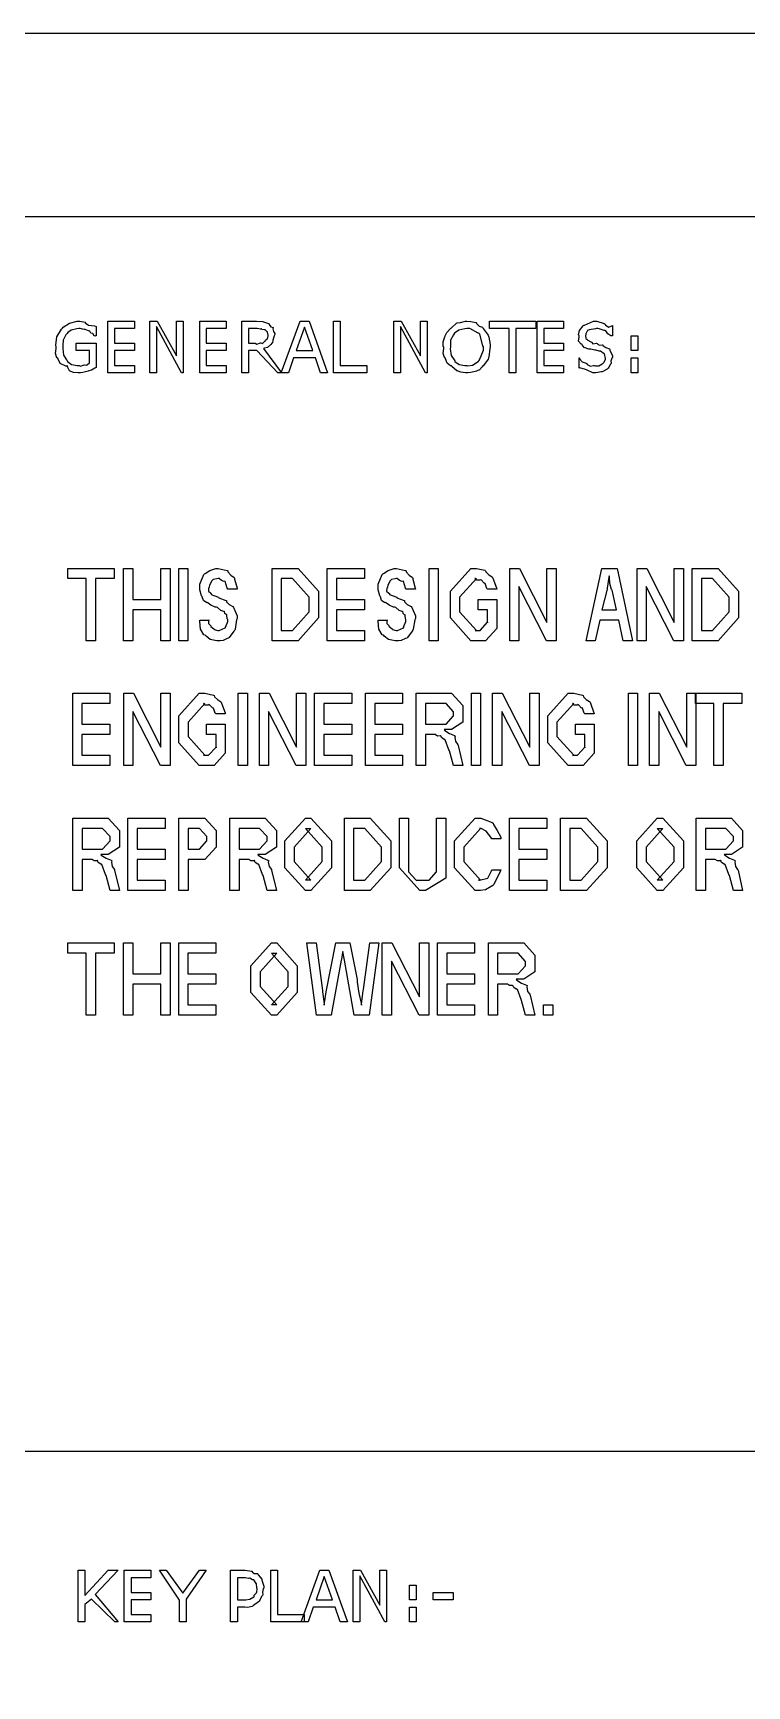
# Model space of a CAD drawing. Extents: x 0 to 23.4, y 0 to 16.5.
# Drawn here: x 19.047 to 20.021, y 14.094 to 16.348 of the extents above; entities that cross this region are included whole.
import ezdxf

# ---------------------------------------------------------------- set-up
doc = ezdxf.new("R2010")
doc.units = 0
doc.layers.get('0').update_dxf_attribs({"linetype": 'CONTINUOUS'})

msp = doc.modelspace()

# ---------------------------------------------------------------- linework, layer by layer
at = {"color": 0}
for points in [[(0.18755, 16.3479), (23.1772, 16.3479), (23.1772, 0.20622), (0.18755, 0.20622), (0.18755, 16.3479)], [(0.43766, 16.0978), (22.9271, 16.0978), (22.9271, 0.45627), (0.43766, 0.45627), (0.43766, 16.0978)], [(19.1329, 15.8918), (19.1314, 15.8908), (19.1268, 15.8883), (19.1231, 15.8872), (19.1221, 15.8868), (19.1203, 15.8864), (19.1149, 15.8849), (19.1115, 15.8847), (19.1106, 15.8847), (19.1083, 15.8847), (19.1021, 15.8851), (19.0985, 15.8865), (19.0975, 15.8868), (19.0965, 15.8871), (19.0938, 15.8928), (19.0943, 15.8936), (19.0917, 15.8936), (19.0839, 15.8974), (19.0811, 15.9033), (19.0808, 15.9044), (19.0796, 15.905), (19.0778, 15.911), (19.0786, 15.9178), (19.0786, 15.92), (19.0779, 15.9221), (19.0796, 15.9336), (19.0857, 15.9442), (19.0871, 15.9457), (19.0882, 15.9468), (19.0968, 15.9521), (19.1071, 15.9551), (19.1106, 15.9551), (19.1106, 15.9551), (19.1179, 15.9538), (19.1183, 15.9535), (19.1182, 15.9526), (19.1225, 15.9497), (19.131, 15.9485), (19.1329, 15.9478), (19.1329, 15.935), (19.1322, 15.935), (19.1318, 15.9347), (19.1297, 15.9354), (19.1289, 15.9379), (19.1285, 15.9382), (19.1282, 15.9381), (19.1257, 15.9386), (19.1243, 15.9413), (19.124, 15.9415), (19.1224, 15.9417), (19.1181, 15.9437), (19.1175, 15.9439), (19.1164, 15.9437), (19.1113, 15.945), (19.1096, 15.945), (19.1069, 15.9446), (19.099, 15.9428), (19.0946, 15.9394), (19.0936, 15.9382), (19.0918, 15.9363), (19.0879, 15.929), (19.0878, 15.9225), (19.0878, 15.9203), (19.0874, 15.9176), (19.0886, 15.9085), (19.0926, 15.9025), (19.0936, 15.9014), (19.0938, 15.9), (19.0993, 15.896), (19.1072, 15.8946), (19.1099, 15.8946), (19.1099, 15.8946), (19.1119, 15.8936), (19.1165, 15.8954), (19.1172, 15.8956), (19.1172, 15.8953), (19.12, 15.8951), (19.1235, 15.8976), (19.124, 15.8979), (19.124, 15.9149), (19.1057, 15.9149), (19.1057, 15.925), (19.1329, 15.925), (19.1329, 15.8918)], [(19.1853, 15.8847), (19.149, 15.8847), (19.149, 15.9551), (19.1853, 15.9551), (19.1853, 15.945), (19.1581, 15.945), (19.1581, 15.925), (19.1853, 15.925), (19.1853, 15.9149), (19.1581, 15.9149), (19.1581, 15.8946), (19.1853, 15.8946), (19.1853, 15.8847)], [(19.2517, 15.8847), (19.2494, 15.8847), (19.2154, 15.9478), (19.2154, 15.8847), (19.2064, 15.8847), (19.2064, 15.9551), (19.2162, 15.9551), (19.2425, 15.9076), (19.2425, 15.9551), (19.2517, 15.9551), (19.2517, 15.8847)], [(19.3106, 15.8847), (19.2743, 15.8847), (19.2743, 15.9551), (19.3106, 15.9551), (19.3106, 15.945), (19.2833, 15.945), (19.2833, 15.925), (19.3106, 15.925), (19.3106, 15.9149), (19.2833, 15.9149), (19.2833, 15.8946), (19.3106, 15.8946), (19.3106, 15.8847)], [(19.3858, 15.8847), (19.3811, 15.8847), (19.3522, 15.9149), (19.3407, 15.9149), (19.3407, 15.8847), (19.3317, 15.8847), (19.3317, 15.9551), (19.351, 15.9551), (19.3519, 15.9551), (19.3606, 15.9544), (19.3614, 15.9543), (19.3614, 15.9543), (19.3683, 15.9519), (19.3689, 15.9515), (19.369, 15.9504), (19.3715, 15.9475), (19.3744, 15.9463), (19.3747, 15.9457), (19.3743, 15.9447), (19.375, 15.9411), (19.3769, 15.9381), (19.3769, 15.9369), (19.376, 15.9351), (19.3743, 15.929), (19.3735, 15.9256), (19.3728, 15.9249), (19.3715, 15.9232), (19.3668, 15.9192), (19.3628, 15.9181), (19.3615, 15.9176), (19.3858, 15.8847)], [(19.3678, 15.9361), (19.3678, 15.9361), (19.3669, 15.94), (19.3668, 15.9403), (19.3664, 15.9406), (19.3635, 15.9431), (19.3631, 15.9432), (19.3621, 15.9432), (19.3593, 15.9437), (19.3585, 15.9446), (19.3583, 15.9446), (19.3571, 15.9443), (19.3529, 15.945), (19.3515, 15.945), (19.3407, 15.945), (19.3407, 15.925), (19.35, 15.925), (19.35, 15.9249), (19.3525, 15.9236), (19.3574, 15.9254), (19.3579, 15.9254), (19.3579, 15.9254), (19.36, 15.9247), (19.3631, 15.9276), (19.3635, 15.9278), (19.3635, 15.9278), (19.3639, 15.9292), (19.3665, 15.9308), (19.3668, 15.9311), (19.3668, 15.9311), (19.3678, 15.9349), (19.3678, 15.9361)], [(19.4489, 15.8847), (19.4392, 15.8847), (19.4322, 15.9049), (19.4022, 15.9049), (19.3953, 15.8847), (19.3856, 15.8847), (19.4112, 15.9551), (19.4236, 15.9551), (19.4489, 15.8847)], [(19.4286, 15.9149), (19.4172, 15.9467), (19.406, 15.9149), (19.4286, 15.9149)], [(19.5022, 15.8847), (19.4568, 15.8847), (19.4568, 15.9551), (19.466, 15.9551), (19.466, 15.8946), (19.5022, 15.8946), (19.5022, 15.8847)], [(19.5847, 15.8847), (19.5825, 15.8847), (19.5485, 15.9478), (19.5485, 15.8847), (19.5393, 15.8847), (19.5393, 15.9551), (19.5493, 15.9551), (19.5756, 15.9076), (19.5756, 15.9551), (19.5847, 15.9551), (19.5847, 15.8847)], [(19.6608, 15.9461), (19.6611, 15.9449), (19.6681, 15.936), (19.6685, 15.9347), (19.6688, 15.9331), (19.6707, 15.9231), (19.6707, 15.9199), (19.6704, 15.9179), (19.6686, 15.906), (19.6682, 15.9049), (19.6678, 15.9033), (19.6617, 15.8947), (19.6608, 15.894), (19.6599, 15.8926), (19.6563, 15.8886), (19.6529, 15.8872), (19.6519, 15.8868), (19.65, 15.8864), (19.6443, 15.8849), (19.6403, 15.8847), (19.6389, 15.8847), (19.6368, 15.8847), (19.6304, 15.8853), (19.6269, 15.8867), (19.626, 15.8871), (19.625, 15.8872), (19.6185, 15.8932), (19.6181, 15.894), (19.6165, 15.894), (19.6118, 15.8978), (19.6097, 15.9037), (19.6094, 15.9049), (19.6082, 15.9054), (19.6064, 15.9111), (19.6072, 15.9176), (19.6072, 15.9199), (19.6065, 15.9206), (19.6067, 15.9267), (19.609, 15.9335), (19.6094, 15.9346), (19.6092, 15.9349), (19.6113, 15.9397), (19.6171, 15.9453), (19.6181, 15.9461), (19.6181, 15.9461), (19.6247, 15.9524), (19.6257, 15.9528), (19.6257, 15.9528), (19.6303, 15.9531), (19.6368, 15.9551), (19.6389, 15.9551), (19.639, 15.9551), (19.6443, 15.9544), (19.6513, 15.9532), (19.6522, 15.9528), (19.6521, 15.9518), (19.6557, 15.9483), (19.6604, 15.9468), (19.6608, 15.9461)], [(19.6615, 15.9199), (19.6608, 15.9212), (19.6564, 15.9374), (19.6554, 15.9385), (19.6543, 15.9386), (19.6428, 15.945), (19.6389, 15.945), (19.6361, 15.9446), (19.6278, 15.9428), (19.6232, 15.9396), (19.6222, 15.9385), (19.6204, 15.9365), (19.6165, 15.929), (19.6164, 15.9221), (19.6164, 15.9199), (19.616, 15.9172), (19.6174, 15.9082), (19.6214, 15.9022), (19.6225, 15.9011), (19.6225, 15.8999), (19.6282, 15.896), (19.6363, 15.8946), (19.6389, 15.8946), (19.6396, 15.8939), (19.6465, 15.895), (19.6544, 15.9), (19.6554, 15.9011), (19.6563, 15.9021), (19.6615, 15.9154), (19.6615, 15.9199)], [(19.7329, 15.945), (19.7058, 15.945), (19.7058, 15.8847), (19.6967, 15.8847), (19.6967, 15.945), (19.6696, 15.945), (19.6696, 15.9551), (19.7329, 15.9551), (19.7329, 15.945)], [(19.7708, 15.8847), (19.7346, 15.8847), (19.7346, 15.9551), (19.7708, 15.9551), (19.7708, 15.945), (19.7438, 15.945), (19.7438, 15.925), (19.7708, 15.925), (19.7708, 15.9149), (19.7438, 15.9149), (19.7438, 15.8946), (19.7708, 15.8946), (19.7708, 15.8847)], [(19.8374, 15.9053), (19.8365, 15.9044), (19.8353, 15.9006), (19.8358, 15.8981), (19.8356, 15.8975), (19.8347, 15.8963), (19.8324, 15.8922), (19.8317, 15.8911), (19.8312, 15.8907), (19.8301, 15.8897), (19.8244, 15.8865), (19.8236, 15.8861), (19.8221, 15.8858), (19.8175, 15.8849), (19.8146, 15.8847), (19.8137, 15.8847), (19.8108, 15.8847), (19.8031, 15.8882), (19.8022, 15.8887), (19.8008, 15.8892), (19.7929, 15.8915), (19.7919, 15.8911), (19.7919, 15.9049), (19.7924, 15.9049), (19.7924, 15.9036), (19.796, 15.8997), (19.8017, 15.8976), (19.8026, 15.8972), (19.8029, 15.8961), (19.8074, 15.8937), (19.8118, 15.8946), (19.8132, 15.8946), (19.8142, 15.8939), (19.819, 15.894), (19.8235, 15.8968), (19.8242, 15.8972), (19.8242, 15.8972), (19.8256, 15.8986), (19.8282, 15.9026), (19.8282, 15.904), (19.8279, 15.9043), (19.8267, 15.9104), (19.8263, 15.9107), (19.8261, 15.9107), (19.8213, 15.9139), (19.8207, 15.9142), (19.8193, 15.9142), (19.8149, 15.9154), (19.8143, 15.9154), (19.8135, 15.9154), (19.8078, 15.9169), (19.8072, 15.9169), (19.8051, 15.9169), (19.799, 15.919), (19.7962, 15.9228), (19.7957, 15.9235), (19.7946, 15.9235), (19.7912, 15.9276), (19.7919, 15.9336), (19.7919, 15.9357), (19.7912, 15.9363), (19.7925, 15.9422), (19.7974, 15.9486), (19.7985, 15.9496), (19.7994, 15.9497), (19.8114, 15.9551), (19.8154, 15.9551), (19.8161, 15.9551), (19.8264, 15.9517), (19.8274, 15.9508), (19.8279, 15.9496), (19.8324, 15.9469), (19.8365, 15.9486), (19.8374, 15.9492), (19.8374, 15.935), (19.8367, 15.935), (19.8353, 15.935), (19.8311, 15.9379), (19.8283, 15.9417), (19.8274, 15.9422), (19.8261, 15.9425), (19.8182, 15.945), (19.8157, 15.945), (19.8142, 15.9446), (19.8057, 15.9431), (19.805, 15.9426), (19.8036, 15.9421), (19.8011, 15.9379), (19.8011, 15.9365), (19.8008, 15.9354), (19.801, 15.9315), (19.8025, 15.9303), (19.8028, 15.9299), (19.8028, 15.9294), (19.8087, 15.9264), (19.8096, 15.9261), (19.8094, 15.9258), (19.8108, 15.9239), (19.8157, 15.9249), (19.8165, 15.9246), (19.8167, 15.9239), (19.82, 15.9221), (19.8238, 15.9229), (19.8243, 15.9226), (19.8243, 15.9218), (19.8283, 15.9189), (19.8336, 15.9172), (19.834, 15.9165), (19.8339, 15.9156), (19.8374, 15.9079), (19.8374, 15.9053)], [(19.8721, 15.9149), (19.8632, 15.9149), (19.8632, 15.935), (19.8721, 15.935), (19.8721, 15.9149)], [(19.8721, 15.8847), (19.8632, 15.8847), (19.8632, 15.9049), (19.8721, 15.9049), (19.8721, 15.8847)], [(19.1194, 15.5192), (19.1194, 15.6039), (19.0943, 15.6039), (19.0943, 15.6179), (19.1576, 15.6179), (19.1576, 15.6039), (19.1322, 15.6039), (19.1322, 15.5192), (19.1194, 15.5192)], [(19.1704, 15.5192), (19.1704, 15.6179), (19.1831, 15.6179), (19.1831, 15.5757), (19.2213, 15.5757), (19.2213, 15.6179), (19.2339, 15.6179), (19.2339, 15.5192), (19.2213, 15.5192), (19.2213, 15.5615), (19.1831, 15.5615), (19.1831, 15.5192), (19.1704, 15.5192)], [(19.2457, 15.5192), (19.2457, 15.6179), (19.2582, 15.6179), (19.2582, 15.5192), (19.2457, 15.5192)], [(19.2746, 15.5474), (19.2872, 15.5474), (19.2865, 15.5468), (19.2864, 15.5429), (19.289, 15.5401), (19.2894, 15.5396), (19.2896, 15.5386), (19.2936, 15.5354), (19.2942, 15.535), (19.2942, 15.5346), (19.2992, 15.5333), (19.3008, 15.5333), (19.3008, 15.5333), (19.309, 15.5368), (19.3096, 15.5375), (19.3094, 15.5378), (19.3126, 15.5457), (19.3126, 15.5483), (19.3118, 15.5489), (19.3115, 15.5543), (19.3113, 15.5549), (19.3108, 15.5547), (19.3087, 15.5565), (19.3082, 15.5593), (19.3078, 15.5596), (19.3074, 15.5592), (19.3033, 15.5603), (19.2988, 15.5644), (19.2974, 15.565), (19.2954, 15.5651), (19.2897, 15.5676), (19.2861, 15.5707), (19.2853, 15.5713), (19.284, 15.5711), (19.2794, 15.5739), (19.2779, 15.5789), (19.2775, 15.5797), (19.2768, 15.5803), (19.2746, 15.5888), (19.2746, 15.5915), (19.2746, 15.5963), (19.28, 15.6094), (19.2811, 15.6106), (19.2817, 15.6111), (19.2882, 15.6151), (19.2964, 15.6179), (19.2992, 15.6179), (19.2996, 15.6178), (19.3118, 15.6151), (19.3128, 15.6144), (19.3129, 15.6131), (19.3167, 15.6087), (19.3214, 15.6056), (19.3219, 15.6044), (19.3219, 15.6033), (19.3254, 15.5911), (19.3254, 15.5897), (19.3126, 15.5897), (19.3117, 15.5908), (19.3093, 15.5999), (19.3087, 15.6004), (19.3078, 15.6), (19.304, 15.6015), (19.3007, 15.6039), (19.2996, 15.6039), (19.2979, 15.6037), (19.2929, 15.6028), (19.291, 15.601), (19.2904, 15.6004), (19.2899, 15.599), (19.2878, 15.595), (19.2872, 15.5925), (19.2872, 15.5917), (19.2865, 15.591), (19.2862, 15.5868), (19.2894, 15.5842), (19.2899, 15.5836), (19.2901, 15.5825), (19.2988, 15.5789), (19.3, 15.5785), (19.3004, 15.5778), (19.3101, 15.5742), (19.3107, 15.5739), (19.3107, 15.5725), (19.3144, 15.5686), (19.3196, 15.5658), (19.3204, 15.5647), (19.321, 15.5635), (19.3254, 15.5531), (19.3254, 15.5496), (19.3247, 15.5479), (19.3226, 15.535), (19.3222, 15.5338), (19.3211, 15.5325), (19.3146, 15.5236), (19.3137, 15.5229), (19.3119, 15.5221), (19.3063, 15.5197), (19.3022, 15.5192), (19.3008, 15.5192), (19.2978, 15.5192), (19.2886, 15.5211), (19.2831, 15.5256), (19.2818, 15.5268), (19.28, 15.5275), (19.2756, 15.5349), (19.2746, 15.5453), (19.2746, 15.5474)], [(19.3731, 15.5192), (19.3731, 15.6179), (19.3996, 15.6179), (19.4088, 15.6179), (19.4365, 15.5869), (19.4365, 15.5689), (19.4365, 15.5503), (19.4088, 15.5192), (19.4008, 15.5192), (19.3731, 15.5192)], [(19.3857, 15.5333), (19.4003, 15.5333), (19.4011, 15.5333), (19.4239, 15.5587), (19.4239, 15.5692), (19.4239, 15.5785), (19.4011, 15.6039), (19.4, 15.6039), (19.3857, 15.6039), (19.3857, 15.5333)], [(19.4483, 15.5192), (19.4483, 15.6179), (19.499, 15.6179), (19.499, 15.6039), (19.4608, 15.6039), (19.4608, 15.5757), (19.499, 15.5757), (19.499, 15.5615), (19.4608, 15.5615), (19.4608, 15.5333), (19.499, 15.5333), (19.499, 15.5192), (19.4483, 15.5192)], [(19.5178, 15.5474), (19.5304, 15.5474), (19.5297, 15.5468), (19.5296, 15.5429), (19.5322, 15.5401), (19.5325, 15.5396), (19.5328, 15.5386), (19.5368, 15.5354), (19.5374, 15.535), (19.5374, 15.5346), (19.5424, 15.5333), (19.544, 15.5333), (19.544, 15.5333), (19.5522, 15.5368), (19.5528, 15.5375), (19.5526, 15.5378), (19.5558, 15.5457), (19.5558, 15.5483), (19.5549, 15.5489), (19.5547, 15.5543), (19.5544, 15.5549), (19.5539, 15.5547), (19.5519, 15.5565), (19.5514, 15.5593), (19.551, 15.5596), (19.5504, 15.5592), (19.5465, 15.5603), (19.5419, 15.5644), (19.5406, 15.565), (19.5386, 15.5651), (19.5328, 15.5676), (19.5293, 15.5707), (19.5285, 15.5713), (19.5271, 15.5711), (19.5226, 15.5739), (19.5211, 15.5789), (19.5206, 15.5797), (19.5199, 15.5803), (19.5178, 15.5888), (19.5178, 15.5915), (19.5178, 15.5963), (19.5232, 15.6094), (19.5243, 15.6106), (19.5249, 15.6111), (19.5313, 15.6151), (19.5396, 15.6179), (19.5424, 15.6179), (19.5428, 15.6178), (19.555, 15.6151), (19.556, 15.6144), (19.5561, 15.6131), (19.5599, 15.6087), (19.5646, 15.6056), (19.5651, 15.6044), (19.5651, 15.6033), (19.5685, 15.5911), (19.5686, 15.5897), (19.5558, 15.5897), (19.5549, 15.5908), (19.5524, 15.5999), (19.5518, 15.6004), (19.5508, 15.6), (19.5471, 15.6015), (19.5439, 15.6039), (19.5428, 15.6039), (19.5411, 15.6037), (19.5361, 15.6028), (19.5342, 15.601), (19.5336, 15.6004), (19.5331, 15.599), (19.531, 15.595), (19.5304, 15.5925), (19.5304, 15.5917), (19.5296, 15.591), (19.5294, 15.5868), (19.5325, 15.5842), (19.5331, 15.5836), (19.5332, 15.5825), (19.5419, 15.5789), (19.5432, 15.5785), (19.5435, 15.5778), (19.5533, 15.5742), (19.5539, 15.5739), (19.5539, 15.5725), (19.5575, 15.5686), (19.5628, 15.5658), (19.5636, 15.5647), (19.564, 15.5635), (19.5686, 15.5531), (19.5686, 15.5496), (19.5678, 15.5479), (19.5658, 15.535), (19.5653, 15.5338), (19.5643, 15.5325), (19.5578, 15.5236), (19.5568, 15.5229), (19.555, 15.5221), (19.5494, 15.5197), (19.5454, 15.5192), (19.544, 15.5192), (19.541, 15.5192), (19.5318, 15.5211), (19.5261, 15.5256), (19.525, 15.5268), (19.5232, 15.5275), (19.5187, 15.5349), (19.5178, 15.5453), (19.5178, 15.5474)], [(19.5874, 15.5192), (19.5874, 15.6179), (19.5999, 15.6179), (19.5999, 15.5192), (19.5874, 15.5192)], [(19.6543, 15.5615), (19.6543, 15.5757), (19.6796, 15.5757), (19.6796, 15.5368), (19.6796, 15.5361), (19.6644, 15.5192), (19.6513, 15.5192), (19.6443, 15.5192), (19.6163, 15.5503), (19.6163, 15.5681), (19.6163, 15.5869), (19.6443, 15.6179), (19.6514, 15.6179), (19.6521, 15.6178), (19.6635, 15.6153), (19.6644, 15.6147), (19.6649, 15.6132), (19.6689, 15.6093), (19.6733, 15.6065), (19.674, 15.6056), (19.6744, 15.6044), (19.6793, 15.5914), (19.6796, 15.5897), (19.6671, 15.5897), (19.666, 15.5906), (19.6638, 15.5975), (19.6633, 15.5979), (19.6625, 15.5978), (19.6582, 15.6021), (19.6578, 15.6024), (19.6565, 15.6018), (19.6522, 15.6018), (19.6506, 15.6039), (19.6499, 15.6039), (19.6518, 15.6039), (19.6289, 15.5785), (19.6289, 15.5685), (19.6289, 15.5587), (19.6518, 15.5333), (19.6501, 15.5333), (19.6568, 15.5333), (19.6671, 15.5446), (19.6671, 15.5435), (19.6671, 15.5615), (19.6543, 15.5615)], [(19.6974, 15.5192), (19.6974, 15.6179), (19.7106, 15.6179), (19.7481, 15.5442), (19.7481, 15.6179), (19.7607, 15.6179), (19.7607, 15.5192), (19.7475, 15.5192), (19.7099, 15.5932), (19.7099, 15.5192), (19.6974, 15.5192)], [(19.8015, 15.5192), (19.8228, 15.6179), (19.8438, 15.6179), (19.8649, 15.5192), (19.8522, 15.5192), (19.8463, 15.5474), (19.8204, 15.5474), (19.814, 15.5192), (19.8015, 15.5192)], [(19.8232, 15.5615), (19.8432, 15.5615), (19.8371, 15.5881), (19.836, 15.5889), (19.8339, 15.5972), (19.8333, 15.6064), (19.8332, 15.6078), (19.8326, 15.6058), (19.8304, 15.591), (19.8301, 15.5896), (19.8232, 15.5615)], [(19.871, 15.5192), (19.871, 15.6179), (19.8842, 15.6179), (19.9218, 15.5442), (19.9218, 15.6179), (19.9343, 15.6179), (19.9343, 15.5192), (19.9211, 15.5192), (19.8836, 15.5932), (19.8836, 15.5192), (19.871, 15.5192)], [(19.9463, 15.5192), (19.9463, 15.6179), (19.9726, 15.6179), (19.9818, 15.6179), (20.0096, 15.5869), (20.0096, 15.5689), (20.0096, 15.5503), (19.9818, 15.5192), (19.974, 15.5192), (19.9463, 15.5192)], [(19.9588, 15.5333), (19.9733, 15.5333), (19.9742, 15.5333), (19.9969, 15.5587), (19.9969, 15.5692), (19.9969, 15.5785), (19.9742, 15.6039), (19.9731, 15.6039), (19.9588, 15.6039), (19.9588, 15.5333)], [(19.1013, 15.349), (19.1013, 15.4476), (19.1519, 15.4476), (19.1519, 15.4336), (19.1137, 15.4336), (19.1137, 15.4054), (19.1519, 15.4054), (19.1519, 15.3913), (19.1137, 15.3913), (19.1137, 15.3631), (19.1519, 15.3631), (19.1519, 15.349), (19.1013, 15.349)], [(19.1707, 15.349), (19.1707, 15.4476), (19.1839, 15.4476), (19.2214, 15.3739), (19.2214, 15.4476), (19.234, 15.4476), (19.234, 15.349), (19.2207, 15.349), (19.1832, 15.4229), (19.1832, 15.349), (19.1707, 15.349)], [(19.2838, 15.3913), (19.2838, 15.4054), (19.3092, 15.4054), (19.3092, 15.3665), (19.3092, 15.3658), (19.294, 15.349), (19.2807, 15.349), (19.2737, 15.349), (19.2458, 15.38), (19.2458, 15.3978), (19.2458, 15.4167), (19.2737, 15.4476), (19.281, 15.4476), (19.2815, 15.4476), (19.2931, 15.445), (19.294, 15.4444), (19.2944, 15.4429), (19.2985, 15.439), (19.3029, 15.4363), (19.3036, 15.4353), (19.304, 15.4342), (19.3089, 15.4211), (19.3092, 15.4194), (19.2967, 15.4194), (19.2956, 15.4203), (19.2932, 15.4274), (19.2929, 15.4278), (19.2921, 15.4275), (19.2878, 15.4318), (19.2872, 15.4321), (19.2861, 15.4315), (19.2818, 15.4315), (19.28, 15.4336), (19.2794, 15.4336), (19.2813, 15.4336), (19.2585, 15.4082), (19.2585, 15.3982), (19.2585, 15.3885), (19.2813, 15.3631), (19.2797, 15.3631), (19.2864, 15.3631), (19.2967, 15.3743), (19.2967, 15.3733), (19.2967, 15.3913), (19.2838, 15.3913)], [(19.3269, 15.349), (19.3269, 15.4476), (19.3394, 15.4476), (19.3394, 15.349), (19.3269, 15.349)], [(19.3558, 15.349), (19.3558, 15.4476), (19.369, 15.4476), (19.4065, 15.3739), (19.4065, 15.4476), (19.4192, 15.4476), (19.4192, 15.349), (19.406, 15.349), (19.3683, 15.4229), (19.3683, 15.349), (19.3558, 15.349)], [(19.431, 15.349), (19.431, 15.4476), (19.4818, 15.4476), (19.4818, 15.4336), (19.4436, 15.4336), (19.4436, 15.4054), (19.4818, 15.4054), (19.4818, 15.3913), (19.4436, 15.3913), (19.4436, 15.3631), (19.4818, 15.3631), (19.4818, 15.349), (19.431, 15.349)], [(19.5004, 15.349), (19.5004, 15.4476), (19.5512, 15.4476), (19.5512, 15.4336), (19.5131, 15.4336), (19.5131, 15.4054), (19.5512, 15.4054), (19.5512, 15.3913), (19.5131, 15.3913), (19.5131, 15.3631), (19.5512, 15.3631), (19.5512, 15.349), (19.5004, 15.349)], [(19.5699, 15.349), (19.5699, 15.4476), (19.605, 15.4476), (19.6181, 15.4476), (19.6332, 15.4308), (19.6332, 15.4229), (19.6332, 15.4082), (19.6181, 15.3982), (19.6079, 15.3982), (19.6086, 15.3968), (19.6151, 15.3929), (19.6219, 15.3901), (19.6228, 15.3893), (19.6224, 15.3876), (19.6235, 15.3817), (19.6264, 15.3778), (19.6268, 15.3765), (19.6332, 15.349), (19.6207, 15.349), (19.6153, 15.3692), (19.6144, 15.3706), (19.6094, 15.3842), (19.6089, 15.3847), (19.6078, 15.3847), (19.6044, 15.3871), (19.6033, 15.3897), (19.6029, 15.39), (19.6022, 15.3894), (19.5987, 15.3893), (19.5958, 15.3913), (19.5949, 15.3913), (19.5825, 15.3913), (19.5825, 15.349), (19.5699, 15.349)], [(19.6451, 15.349), (19.6451, 15.4476), (19.6576, 15.4476), (19.6576, 15.349), (19.6451, 15.349)], [(19.674, 15.349), (19.674, 15.4476), (19.6872, 15.4476), (19.7247, 15.3739), (19.7247, 15.4476), (19.7374, 15.4476), (19.7374, 15.349), (19.7242, 15.349), (19.6865, 15.4229), (19.6865, 15.349), (19.674, 15.349)], [(19.7872, 15.3913), (19.7872, 15.4054), (19.8125, 15.4054), (19.8125, 15.3665), (19.8125, 15.3658), (19.7974, 15.349), (19.7842, 15.349), (19.7772, 15.349), (19.7492, 15.38), (19.7492, 15.3978), (19.7492, 15.4167), (19.7772, 15.4476), (19.7843, 15.4476), (19.785, 15.4476), (19.7964, 15.445), (19.7974, 15.4444), (19.7978, 15.4429), (19.8018, 15.439), (19.8063, 15.4363), (19.8069, 15.4353), (19.8074, 15.4342), (19.8122, 15.4211), (19.8125, 15.4194), (19.8, 15.4194), (19.7989, 15.4203), (19.7967, 15.4274), (19.7962, 15.4278), (19.7954, 15.4275), (19.7911, 15.4318), (19.7907, 15.4321), (19.7894, 15.4315), (19.7853, 15.4315), (19.7835, 15.4336), (19.7828, 15.4336), (19.7846, 15.4336), (19.7618, 15.4082), (19.7618, 15.3982), (19.7618, 15.3885), (19.7846, 15.3631), (19.7831, 15.3631), (19.7897, 15.3631), (19.8, 15.3743), (19.8, 15.3733), (19.8, 15.3913), (19.7872, 15.3913)], [(19.8592, 15.349), (19.8592, 15.4476), (19.8718, 15.4476), (19.8718, 15.349), (19.8592, 15.349)], [(19.8881, 15.349), (19.8881, 15.4476), (19.9013, 15.4476), (19.9389, 15.3739), (19.9389, 15.4476), (19.9514, 15.4476), (19.9514, 15.349), (19.9382, 15.349), (19.9007, 15.4229), (19.9007, 15.349), (19.8881, 15.349)], [(19.9758, 15.349), (19.9758, 15.4336), (19.9507, 15.4336), (19.9507, 15.4476), (20.014, 15.4476), (20.014, 15.4336), (19.9886, 15.4336), (19.9886, 15.349), (19.9758, 15.349)], [(19.5825, 15.4054), (19.6031, 15.4054), (19.6104, 15.4054), (19.6207, 15.4167), (19.6207, 15.4197), (19.6207, 15.4224), (19.6104, 15.4336), (19.6053, 15.4336), (19.5825, 15.4336), (19.5825, 15.4054)], [(19.1014, 15.1788), (19.1014, 15.2775), (19.1365, 15.2775), (19.1496, 15.2775), (19.1647, 15.2606), (19.1647, 15.2528), (19.1647, 15.2379), (19.1496, 15.2279), (19.1394, 15.2279), (19.1401, 15.2267), (19.1467, 15.2226), (19.1535, 15.2199), (19.1543, 15.219), (19.1539, 15.2174), (19.155, 15.2114), (19.1579, 15.2075), (19.1582, 15.2062), (19.1647, 15.1788), (19.1522, 15.1788), (19.1468, 15.1989), (19.146, 15.2004), (19.141, 15.2139), (19.1404, 15.2146), (19.1393, 15.2146), (19.136, 15.2168), (19.1349, 15.2194), (19.1344, 15.2197), (19.1338, 15.2192), (19.1303, 15.219), (19.1274, 15.221), (19.1264, 15.221), (19.114, 15.221), (19.114, 15.1788), (19.1014, 15.1788)], [(19.114, 15.2351), (19.1344, 15.2351), (19.1419, 15.2351), (19.1522, 15.2464), (19.1522, 15.2494), (19.1522, 15.2521), (19.1419, 15.2633), (19.1368, 15.2633), (19.114, 15.2633), (19.114, 15.2351)], [(19.1765, 15.1788), (19.1765, 15.2775), (19.2274, 15.2775), (19.2274, 15.2633), (19.1892, 15.2633), (19.1892, 15.2351), (19.2274, 15.2351), (19.2274, 15.221), (19.1892, 15.221), (19.1892, 15.1928), (19.2274, 15.1928), (19.2274, 15.1788), (19.1765, 15.1788)], [(19.246, 15.1788), (19.246, 15.2775), (19.271, 15.2775), (19.2814, 15.2775), (19.2968, 15.2606), (19.2968, 15.2501), (19.2968, 15.2379), (19.2814, 15.221), (19.2743, 15.221), (19.2586, 15.221), (19.2586, 15.1788), (19.246, 15.1788)], [(19.2586, 15.2351), (19.2721, 15.2351), (19.274, 15.2351), (19.284, 15.2464), (19.284, 15.2494), (19.284, 15.2521), (19.274, 15.2633), (19.2718, 15.2633), (19.2586, 15.2633), (19.2586, 15.2351)], [(19.3154, 15.1788), (19.3154, 15.2775), (19.3507, 15.2775), (19.3636, 15.2775), (19.3789, 15.2606), (19.3789, 15.2528), (19.3789, 15.2379), (19.3636, 15.2279), (19.3535, 15.2279), (19.3542, 15.2267), (19.3608, 15.2226), (19.3675, 15.2199), (19.3685, 15.219), (19.3679, 15.2174), (19.369, 15.2114), (19.3721, 15.2075), (19.3724, 15.2062), (19.3789, 15.1788), (19.3663, 15.1788), (19.3608, 15.1989), (19.36, 15.2004), (19.3551, 15.2139), (19.3546, 15.2146), (19.3535, 15.2146), (19.35, 15.2168), (19.349, 15.2194), (19.3485, 15.2197), (19.3479, 15.2192), (19.3443, 15.219), (19.3414, 15.221), (19.3404, 15.221), (19.3281, 15.221), (19.3281, 15.1788), (19.3154, 15.1788)], [(19.3281, 15.2351), (19.3485, 15.2351), (19.3561, 15.2351), (19.3663, 15.2464), (19.3663, 15.2494), (19.3663, 15.2521), (19.3561, 15.2633), (19.3508, 15.2633), (19.3281, 15.2633), (19.3281, 15.2351)], [(19.3907, 15.2267), (19.3907, 15.2464), (19.4186, 15.2775), (19.4224, 15.2775), (19.4261, 15.2775), (19.454, 15.2464), (19.454, 15.2279), (19.454, 15.2097), (19.4261, 15.1788), (19.4224, 15.1788), (19.4186, 15.1788), (19.3907, 15.2097), (19.3907, 15.2267)], [(19.4033, 15.2267), (19.4033, 15.2182), (19.4261, 15.1928), (19.4224, 15.1928), (19.4186, 15.1928), (19.4415, 15.2182), (19.4415, 15.2282), (19.4415, 15.2379), (19.4186, 15.2633), (19.4224, 15.2633), (19.4261, 15.2633), (19.4033, 15.2379), (19.4033, 15.2267)], [(19.4717, 15.1788), (19.4717, 15.2775), (19.4982, 15.2775), (19.5071, 15.2775), (19.535, 15.2464), (19.535, 15.2285), (19.535, 15.2097), (19.5071, 15.1788), (19.4994, 15.1788), (19.4717, 15.1788)], [(19.4843, 15.1928), (19.4988, 15.1928), (19.4997, 15.1928), (19.5225, 15.2182), (19.5225, 15.2286), (19.5225, 15.2379), (19.4997, 15.2633), (19.4986, 15.2633), (19.4843, 15.2633), (19.4843, 15.1928)], [(19.5976, 15.2775), (19.6103, 15.2775), (19.6103, 15.2215), (19.6103, 15.2097), (19.6103, 15.1957), (19.5822, 15.1788), (19.5788, 15.1788), (19.5749, 15.1788), (19.5469, 15.2097), (19.5469, 15.2215), (19.5469, 15.2775), (19.5594, 15.2775), (19.5594, 15.2229), (19.5594, 15.2182), (19.5594, 15.2042), (19.5697, 15.1928), (19.5779, 15.1928), (19.5875, 15.1928), (19.5976, 15.2042), (19.5976, 15.2229), (19.5976, 15.2775)], [(19.6729, 15.2069), (19.6854, 15.2069), (19.6843, 15.2046), (19.6757, 15.1868), (19.6743, 15.1857), (19.6721, 15.1839), (19.6643, 15.1796), (19.6574, 15.1788), (19.655, 15.1788), (19.65, 15.1788), (19.6221, 15.2097), (19.6221, 15.2286), (19.6221, 15.2464), (19.65, 15.2775), (19.6565, 15.2775), (19.6578, 15.2774), (19.6735, 15.2715), (19.6749, 15.2703), (19.6751, 15.2685), (19.68, 15.2604), (19.685, 15.2515), (19.6854, 15.2493), (19.6729, 15.2493), (19.6714, 15.2515), (19.6654, 15.2597), (19.6582, 15.2633), (19.656, 15.2633), (19.6575, 15.2633), (19.6347, 15.2379), (19.6347, 15.2286), (19.6347, 15.2182), (19.6575, 15.1928), (19.6549, 15.1928), (19.656, 15.1928), (19.6674, 15.1957), (19.6679, 15.1963), (19.6681, 15.1965), (19.6725, 15.2057), (19.6729, 15.2069)], [(19.6972, 15.1788), (19.6972, 15.2775), (19.7481, 15.2775), (19.7481, 15.2633), (19.7099, 15.2633), (19.7099, 15.2351), (19.7481, 15.2351), (19.7481, 15.221), (19.7099, 15.221), (19.7099, 15.1928), (19.7481, 15.1928), (19.7481, 15.1788), (19.6972, 15.1788)], [(19.7667, 15.1788), (19.7667, 15.2775), (19.7932, 15.2775), (19.8021, 15.2775), (19.8301, 15.2464), (19.8301, 15.2285), (19.8301, 15.2097), (19.8021, 15.1788), (19.7944, 15.1788), (19.7667, 15.1788)], [(19.7793, 15.1928), (19.7939, 15.1928), (19.7947, 15.1928), (19.8175, 15.2182), (19.8175, 15.2286), (19.8175, 15.2379), (19.7947, 15.2633), (19.7936, 15.2633), (19.7793, 15.2633), (19.7793, 15.1928)], [(19.8708, 15.2267), (19.8708, 15.2464), (19.8987, 15.2775), (19.9025, 15.2775), (19.9063, 15.2775), (19.9342, 15.2464), (19.9342, 15.2279), (19.9342, 15.2097), (19.9063, 15.1788), (19.9025, 15.1788), (19.8987, 15.1788), (19.8708, 15.2097), (19.8708, 15.2267)], [(19.8835, 15.2267), (19.8835, 15.2182), (19.9063, 15.1928), (19.9025, 15.1928), (19.8987, 15.1928), (19.9217, 15.2182), (19.9217, 15.2282), (19.9217, 15.2379), (19.8987, 15.2633), (19.9025, 15.2633), (19.9063, 15.2633), (19.8835, 15.2379), (19.8835, 15.2267)], [(19.9518, 15.1788), (19.9518, 15.2775), (19.9869, 15.2775), (20, 15.2775), (20.0151, 15.2606), (20.0151, 15.2528), (20.0151, 15.2379), (20, 15.2279), (19.9899, 15.2279), (19.9906, 15.2267), (19.9971, 15.2226), (20.0039, 15.2199), (20.0047, 15.219), (20.0043, 15.2174), (20.0054, 15.2114), (20.0083, 15.2075), (20.0088, 15.2062), (20.0151, 15.1788), (20.0026, 15.1788), (19.9972, 15.1989), (19.9964, 15.2004), (19.9914, 15.2139), (19.9908, 15.2146), (19.9897, 15.2146), (19.9864, 15.2168), (19.9853, 15.2194), (19.9849, 15.2197), (19.9842, 15.2192), (19.9807, 15.219), (19.9778, 15.221), (19.9768, 15.221), (19.9644, 15.221), (19.9644, 15.1788), (19.9518, 15.1788)], [(19.9644, 15.2351), (19.9849, 15.2351), (19.9924, 15.2351), (20.0026, 15.2464), (20.0026, 15.2494), (20.0026, 15.2521), (19.9924, 15.2633), (19.9872, 15.2633), (19.9644, 15.2633), (19.9644, 15.2351)], [(19.1194, 15.0085), (19.1194, 15.0931), (19.0943, 15.0931), (19.0943, 15.1072), (19.1576, 15.1072), (19.1576, 15.0931), (19.1322, 15.0931), (19.1322, 15.0085), (19.1194, 15.0085)], [(19.1704, 15.0085), (19.1704, 15.1072), (19.1831, 15.1072), (19.1831, 15.0649), (19.2213, 15.0649), (19.2213, 15.1072), (19.2339, 15.1072), (19.2339, 15.0085), (19.2213, 15.0085), (19.2213, 15.0508), (19.1831, 15.0508), (19.1831, 15.0085), (19.1704, 15.0085)], [(19.2457, 15.0085), (19.2457, 15.1072), (19.2964, 15.1072), (19.2964, 15.0931), (19.2582, 15.0931), (19.2582, 15.0649), (19.2964, 15.0649), (19.2964, 15.0508), (19.2582, 15.0508), (19.2582, 15.0226), (19.2964, 15.0226), (19.2964, 15.0085), (19.2457, 15.0085)], [(19.3442, 15.0564), (19.3442, 15.0761), (19.3721, 15.1072), (19.3758, 15.1072), (19.3797, 15.1072), (19.4075, 15.0761), (19.4075, 15.0578), (19.4075, 15.0394), (19.3797, 15.0085), (19.3758, 15.0085), (19.3721, 15.0085), (19.3442, 15.0394), (19.3442, 15.0564)], [(19.4336, 15.0085), (19.4204, 15.1072), (19.4331, 15.1072), (19.4419, 15.0425), (19.4418, 15.0404), (19.444, 15.024), (19.4443, 15.0224), (19.4471, 15.0406), (19.4599, 15.1072), (19.4794, 15.1072), (19.4894, 15.0571), (19.4893, 15.0535), (19.4915, 15.0385), (19.4947, 15.0251), (19.495, 15.0224), (19.4951, 15.024), (19.4974, 15.0417), (19.4976, 15.0436), (19.5065, 15.1072), (19.5189, 15.1072), (19.5054, 15.0085), (19.4853, 15.0085), (19.4717, 15.0836), (19.4697, 15.0953), (19.4693, 15.0939), (19.4676, 15.0844), (19.4675, 15.0836), (19.4539, 15.0085), (19.4336, 15.0085)], [(19.5235, 15.0085), (19.5235, 15.1072), (19.5367, 15.1072), (19.5743, 15.0335), (19.5743, 15.1072), (19.5868, 15.1072), (19.5868, 15.0085), (19.5736, 15.0085), (19.5361, 15.0825), (19.5361, 15.0085), (19.5235, 15.0085)], [(19.5987, 15.0085), (19.5987, 15.1072), (19.6494, 15.1072), (19.6494, 15.0931), (19.6113, 15.0931), (19.6113, 15.0649), (19.6494, 15.0649), (19.6494, 15.0508), (19.6113, 15.0508), (19.6113, 15.0226), (19.6494, 15.0226), (19.6494, 15.0085), (19.5987, 15.0085)], [(19.6682, 15.0085), (19.6682, 15.1072), (19.7033, 15.1072), (19.7164, 15.1072), (19.7315, 15.0903), (19.7315, 15.0825), (19.7315, 15.0678), (19.7164, 15.0578), (19.7061, 15.0578), (19.7069, 15.0564), (19.7135, 15.0524), (19.7203, 15.0496), (19.7211, 15.0489), (19.7207, 15.0471), (19.7217, 15.0411), (19.7247, 15.0372), (19.725, 15.036), (19.7315, 15.0085), (19.719, 15.0085), (19.7136, 15.0286), (19.7128, 15.0301), (19.7078, 15.0436), (19.7072, 15.0443), (19.7061, 15.0443), (19.7028, 15.0465), (19.7017, 15.0493), (19.7011, 15.0494), (19.7006, 15.0489), (19.6971, 15.0489), (19.6942, 15.0508), (19.6932, 15.0508), (19.6808, 15.0508), (19.6808, 15.0085), (19.6682, 15.0085)], [(19.3567, 15.0564), (19.3567, 15.0479), (19.3797, 15.0226), (19.3758, 15.0226), (19.3721, 15.0226), (19.3949, 15.0479), (19.3949, 15.0579), (19.3949, 15.0678), (19.3721, 15.0931), (19.3758, 15.0931), (19.3797, 15.0931), (19.3567, 15.0678), (19.3567, 15.0564)], [(19.6808, 15.0649), (19.7014, 15.0649), (19.7088, 15.0649), (19.719, 15.0761), (19.719, 15.0792), (19.719, 15.0818), (19.7088, 15.0931), (19.7036, 15.0931), (19.6808, 15.0931), (19.6808, 15.0649)], [(19.7433, 15.0085), (19.7433, 15.0226), (19.756, 15.0226), (19.756, 15.0085), (19.7433, 15.0085)], [(19.1629, 14.1812), (19.1586, 14.1812), (19.1267, 14.2125), (19.1178, 14.2051), (19.1178, 14.1812), (19.1086, 14.1812), (19.1086, 14.2518), (19.1178, 14.2518), (19.1178, 14.2171), (19.1494, 14.2518), (19.1629, 14.2518), (19.1317, 14.2185), (19.1629, 14.1812)], [(19.2078, 14.1812), (19.1715, 14.1812), (19.1715, 14.2518), (19.2078, 14.2518), (19.2078, 14.2415), (19.1807, 14.2415), (19.1807, 14.2215), (19.2078, 14.2215), (19.2078, 14.2114), (19.1807, 14.2114), (19.1807, 14.1913), (19.2078, 14.1913), (19.2078, 14.1812)], [(19.2832, 14.2518), (19.256, 14.2121), (19.256, 14.1812), (19.2469, 14.1812), (19.2469, 14.2111), (19.2197, 14.2518), (19.2286, 14.2518), (19.2515, 14.2203), (19.274, 14.2518), (19.2832, 14.2518)], [(19.3619, 14.2275), (19.361, 14.2264), (19.3599, 14.2218), (19.3604, 14.2182), (19.3601, 14.2175), (19.3592, 14.2163), (19.3569, 14.2122), (19.3561, 14.2101), (19.3557, 14.2096), (19.3544, 14.2089), (19.3479, 14.2037), (19.3472, 14.2033), (19.3456, 14.2025), (19.34, 14.2008), (19.3361, 14.2014), (19.3349, 14.2014), (19.3257, 14.2014), (19.3257, 14.1812), (19.3165, 14.1812), (19.3165, 14.2518), (19.3354, 14.2518), (19.3364, 14.2517), (19.3451, 14.2507), (19.3458, 14.2504), (19.3457, 14.2497), (19.3486, 14.2472), (19.3531, 14.2472), (19.3536, 14.2468), (19.3539, 14.2454), (19.3592, 14.2397), (19.3596, 14.2389), (19.359, 14.2381), (19.3619, 14.2301), (19.3619, 14.2275)], [(19.4167, 14.1812), (19.3712, 14.1812), (19.3712, 14.2518), (19.3804, 14.2518), (19.3804, 14.1913), (19.4167, 14.1913), (19.4167, 14.1812)], [(19.476, 14.1812), (19.4662, 14.1812), (19.4593, 14.2014), (19.4293, 14.2014), (19.4224, 14.1812), (19.4126, 14.1812), (19.4381, 14.2518), (19.4507, 14.2518), (19.476, 14.1812)], [(19.5292, 14.1812), (19.5271, 14.1812), (19.4929, 14.2443), (19.4929, 14.1812), (19.4839, 14.1812), (19.4839, 14.2518), (19.4938, 14.2518), (19.5201, 14.2042), (19.5201, 14.2518), (19.5292, 14.2518), (19.5292, 14.1812)], [(19.3528, 14.2272), (19.3525, 14.2275), (19.3517, 14.2335), (19.3515, 14.2339), (19.3515, 14.2339), (19.3481, 14.2385), (19.3476, 14.2387), (19.3463, 14.2389), (19.3426, 14.2408), (19.3422, 14.2408), (19.3411, 14.2407), (19.3365, 14.2415), (19.335, 14.2415), (19.3257, 14.2415), (19.3257, 14.2114), (19.3335, 14.2114), (19.3335, 14.2114), (19.3372, 14.2114), (19.3422, 14.2124), (19.3428, 14.2125), (19.3428, 14.2125), (19.3482, 14.2156), (19.3487, 14.216), (19.3487, 14.216), (19.3487, 14.2176), (19.3515, 14.2207), (19.3517, 14.2211), (19.3517, 14.2211), (19.3522, 14.2225), (19.3528, 14.226), (19.3528, 14.2272)], [(19.4556, 14.2114), (19.4442, 14.2433), (19.4331, 14.2114), (19.4556, 14.2114)], [(19.5697, 14.2114), (19.5608, 14.2114), (19.5608, 14.2315), (19.5697, 14.2315), (19.5697, 14.2114)], [(19.5697, 14.1812), (19.5608, 14.1812), (19.5608, 14.2014), (19.5697, 14.2014), (19.5697, 14.1812)], [(19.62, 14.2114), (19.5929, 14.2114), (19.5929, 14.2215), (19.62, 14.2215), (19.62, 14.2114)]]:
    msp.add_lwpolyline(points, close=True, dxfattribs=at)
msp.add_lwpolyline([(19.0161, 14.4142), (22.9271, 14.4142)], dxfattribs=at)

doc.saveas('drawing.dxf')
